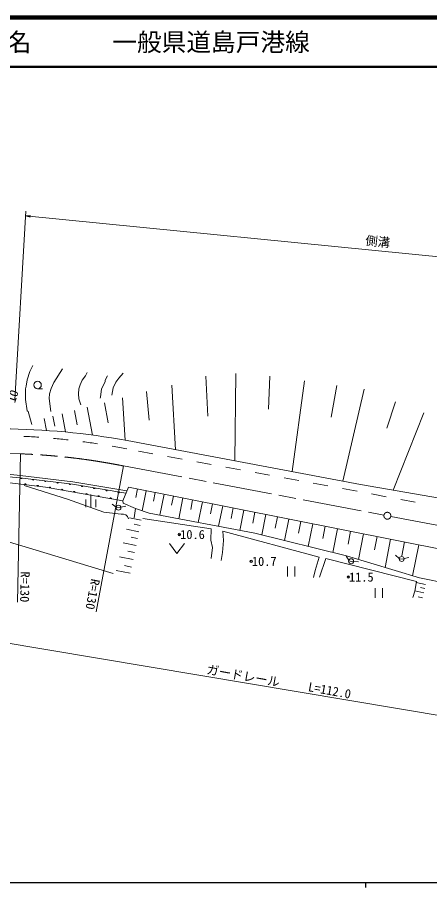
# Model space of a CAD drawing. Units: millimetres, scale not verified. Extents: x 40000 to 680000, y 20000 to 380000.
# Drawn here: x 197529 to 280994, y 204000 to 380000 of the extents above; entities that cross this region are included whole.
import ezdxf
from ezdxf.enums import TextEntityAlignment as Align

# ---------------------------------------------------------------- set-up
doc = ezdxf.new("R2010")
doc.units = ezdxf.units.MM
doc.header["$LTSCALE"] = 1000
doc.header["$PDMODE"] = 32
doc.header["$PDSIZE"] = 500
doc.linetypes.add('CHAIN', pattern=[18.5, 12, -1.5, 3.5, -1.5])
for name, color, linetype, lineweight in [('M-BGD', 7, 'Continuous', 13), ('M-BMK', 2, 'CHAIN', 13), ('M-STR-HTXT', 7, 'Continuous', 13), ('M-STR-STRC', 7, 'Continuous', 13), ('M-TTL', 2, 'Continuous', 140), ('M-TTL-BAND', 7, 'Continuous', 25), ('M-TTL-LINE', 7, 'Continuous', 50)]:
    doc.layers.add(name, color=color, linetype=linetype, lineweight=lineweight)
doc.layers.add('M-TTL-TXT', color=7, linetype='Continuous')
doc.styles.add('ＭＳ ゴシック', font='')
doc.styles.get('ＭＳ ゴシック').set_extended_font_data('MS Gothic')

# ---------------------------------------------------------------- blocks, each defined once
blk = doc.blocks.new('荒地')
at = {"color": 7, "linetype": 'Continuous', "lineweight": 13}
for p, q in [((0, 0), (0, 2.5)), ((-1, 1.5), (-1, 0)), ((1, 1.5), (1, 0))]:
    blk.add_line(p, q, dxfattribs=at)
blk = doc.blocks.new('田')
at = {"color": 7, "linetype": 'Continuous', "lineweight": 13}
for p, q in [((-0.75, 2), (-0.75, 0)), ((0.75, 0), (0.75, 2))]:
    blk.add_line(p, q, dxfattribs=at)
blk = doc.blocks.new('畑')
at = {"color": 7, "linetype": 'Continuous', "lineweight": 13}
for p, q in [((-1.5, 2), (0, 0)), ((0, 0), (1.5, 2))]:
    blk.add_line(p, q, dxfattribs=at)
blk = doc.blocks.new('電話柱1')
at = {"color": 7, "linetype": 'Continuous', "lineweight": 13}
for p, q in [((-1.203, 0.848), (-0.496, 0.14)), ((-0.516, 0.002), (0.484, 0.002)), ((1.475, 0.164), (0.478, 0.078))]:
    blk.add_line(p, q, dxfattribs=at)
blk.add_circle((-0.016, 0.002), 0.5, dxfattribs=at)
blk = doc.blocks.new('open_arrow')
at = {"color": 0, "linetype": 'Continuous', "lineweight": -2}
blk.add_lwpolyline([(7.5, 1.25), (0, 0), (7.5, -1.25)], dxfattribs=at)

msp = doc.modelspace()

# ---------------------------------------------------------------- linework, layer by layer
at = {"layer": 'M-BGD'}
for p, q in [((211651, 308159), (211312, 307481)), ((235678, 307450), (236084, 299378)), ((241762, 307951), (241575, 290316)), ((248668, 307443), (248378, 300752)), ((255673, 306468), (253170, 288144)), ((201621, 304903), (202621, 304903)), ((228789, 305644), (229563, 292567)), ((262178, 305580), (261037, 299175)), ((267772, 304815), (263429, 286222)), ((218791, 303023), (219357, 294478)), ((223704, 304311), (224196, 298569)), ((211660, 301153), (212705, 295526)), ((215164, 302072), (215925, 297974)), ((274086, 302279), (272309, 296921)), ((204729, 299336), (205104, 297315)), ((206574, 299820), (207256, 296147)), ((209073, 300475), (209609, 297589)), ((279823, 299992), (273605, 284396)), ((202946, 298869), (203394, 296458)), ((219735, 294408), (266975, 285558)), ((198035, 286883), (191641, 287489)), ((198088, 287381), (191670, 287989)), ((208690, 285602), (198035, 286883)), ((208762, 286097), (198088, 287381)), ((203226, 285016), (196026, 285888)), ((207676, 282547), (198927, 285317)), ((219503, 283744), (208690, 285602)), ((219697, 284218), (208762, 286097)), ((266975, 285558), (298017, 280119)), ((218889, 282243), (203226, 285016)), ((220011, 284982), (218889, 282243)), ((220011, 284982), (302870, 268566)), ((221837, 284621), (221499, 282914)), ((223590, 284273), (222787, 280223)), ((225408, 283913), (225055, 282132)), ((227233, 283551), (226398, 279333)), ((215006, 279946), (207676, 282547)), ((218889, 282243), (218980, 281734)), ((218980, 281734), (221470, 280661)), ((229127, 283176), (228759, 281319)), ((231028, 282800), (230198, 278610)), ((233000, 282409), (232616, 280471)), ((234980, 282017), (234155, 277856)), ((237033, 281610), (236633, 279588)), ((218519, 279541), (215006, 279946)), ((221470, 280661), (221179, 278771)), ((224197, 279752), (221470, 280661)), ((239095, 281201), (238277, 277071)), ((241234, 280777), (240816, 278669)), ((243381, 280352), (242569, 276253)), ((245609, 279911), (245173, 277712)), ((222608, 278313), (220200, 278810)), ((236760, 276568), (222948, 278662)), ((245578, 275680), (224197, 279752)), ((247845, 279468), (247024, 275324)), ((250165, 279008), (249710, 276714)), ((252494, 278547), (251631, 274190)), ((187277, 276444), (198454, 273123)), ((222122, 275956), (219642, 276468)), ((222391, 277258), (221186, 277506)), ((236760, 276568), (236726, 274271)), ((254910, 278068), (254436, 275676)), ((257335, 277587), (256428, 273010)), ((259851, 277089), (259357, 274595)), ((262377, 276588), (261425, 271780)), ((221840, 274592), (220564, 274855)), ((239124, 276095), (239259, 274170)), ((258614, 270860), (239124, 276095)), ((264195, 271098), (245578, 275680)), ((264997, 276069), (264482, 273468)), ((267628, 275548), (266603, 270375)), ((270357, 275007), (269820, 272295)), ((198454, 273123), (216898, 267549)), ((221557, 273220), (218929, 273762)), ((236726, 274271), (237030, 272785)), ((239259, 274170), (239090, 271772)), ((273097, 274465), (271967, 268763)), ((275939, 273902), (275379, 271074)), ((278792, 273336), (277554, 267084)), ((221260, 271782), (219908, 272061)), ((237030, 272785), (236760, 270556)), ((239090, 271772), (238786, 270150)), ((278958, 266662), (264195, 271098)), ((220962, 270336), (218178, 270911)), ((258614, 270860), (257804, 268157)), ((259999, 270589), (258682, 266772)), ((278326, 265899), (259999, 270589)), ((220390, 267565), (217526, 268156)), ((220649, 268820), (219217, 269116)), ((257804, 268157), (257466, 266705)), ((277999, 263971), (278326, 265899)), ((296375, 263099), (278958, 266662)), ((280184, 265269), (278292, 265694)), ((280014, 264515), (279152, 264708)), ((277563, 262662), (277999, 263971)), ((279806, 263585), (278005, 263989)), ((279586, 262607), (278669, 262812))]:
    msp.add_line(p, q, dxfattribs=at)
for points in [[(200644, 309598), (200051, 308413), (199543, 306719), (199289, 305449), (199205, 304857), (199205, 302740), (199543, 300454), (199713, 300285), (200475, 297660)], [(206655, 308921), (204877, 306127), (204369, 304941), (204031, 303841), (203946, 302909), (204285, 300285)], [(218932, 308074), (218085, 307058), (217493, 306211), (216900, 305111), (216646, 303587)], [(211312, 307481), (210635, 306635), (210211, 305703), (209957, 304857), (209873, 303841), (209957, 302825), (210381, 301639)], [(215799, 307481), (215291, 306635), (215291, 306296), (214529, 304857), (214360, 303163), (214275, 302994)]]:
    msp.add_lwpolyline(points, dxfattribs=at)
msp.add_circle((201621, 305653), 750, dxfattribs=at)
for centre, radius, start, end in [((193937, 154935), 141839, 79.52069, 89.75814), ((198252, 286857), 150, 173.14293, 353.14293), ((199163, 285508), 150, 353.08877, 173.08877), ((200735, 286559), 150, 173.14293, 353.14293), ((201645, 285207), 150, 353.08877, 173.08877), ((203217, 286260), 150, 173.14293, 353.14293), ((205699, 285962), 150, 173.14293, 353.14293), ((208181, 285663), 150, 173.14293, 353.14293), ((210649, 285266), 150, 170.24758, 350.24758), ((204119, 284858), 150, 349.96167, 169.96167), ((206581, 284422), 150, 349.96167, 169.96167), ((209043, 283986), 150, 349.96167, 169.96167), ((211504, 283550), 150, 349.96167, 169.96167), ((213112, 284842), 150, 170.24758, 350.24758), ((215576, 284419), 150, 170.24758, 350.24758), ((218040, 283995), 150, 170.24758, 350.24758), ((213966, 283115), 150, 349.96167, 169.96167), ((216428, 282679), 150, 349.96167, 169.96167), ((218779, 278264), 1303, 14.70311, 101.5153)]:
    msp.add_arc(centre, radius, start, end, dxfattribs=at)
for p in [(230333, 275414), (244858, 269976), (264518, 266801)]:
    msp.add_point(p, dxfattribs=at)
at = {"layer": 'M-BMK'}
for p, q in [((174568, 292236), (198177, 291730)), ((219017, 289278), (271753, 279336)), ((273129, 279077), (296313, 274706))]:
    msp.add_line(p, q, dxfattribs=at)
msp.add_circle((272441, 279206), 700, dxfattribs=at)
msp.add_arc((193452, 161816), 130000, 78.65902, 87.91723, dxfattribs=at)
at = {"layer": 'M-STR-HTXT'}
for p, q in [((197011, 302634), (199220, 340843)), ((199163, 339845), (338367, 326082)), ((197535, 261737), (198177, 291730)), ((213459, 259797), (219017, 289278)), ((303148, 235442), (190310, 254304))]:
    msp.add_line(p, q, dxfattribs=at)
at = {"layer": 'M-STR-STRC'}
for p, q in [((222037, 292282), (224987, 291740)), ((227938, 291198), (230889, 290656)), ((233839, 290113), (236790, 289571)), ((239741, 289029), (242691, 288487)), ((245642, 287945), (248592, 287403)), ((251543, 286861), (254494, 286319)), ((257444, 285777), (260395, 285235)), ((263346, 284693), (266296, 284151)), ((269247, 283609), (272197, 283067)), ((275148, 282525), (278099, 281983))]:
    msp.add_line(p, q, dxfattribs=at)
for start, end in [(86.04886, 87.26132), (83.62395, 84.83641), (81.19904, 82.41149), (78.77412, 79.98658)]:
    msp.add_arc((192086, 153658), 141768, start, end, dxfattribs=at)
at = {"layer": 'M-TTL'}
msp.add_line((680000, 380000), (40000, 380000), dxfattribs=at)
at = {"layer": 'M-TTL-BAND'}
for p, q in [((40000, 205000), (579000, 205000)), ((268000, 205000), (268000, 204000))]:
    msp.add_line(p, q, dxfattribs=at)
at = {"layer": 'M-TTL-LINE'}
msp.add_line((40000, 370000), (680000, 370000), dxfattribs=at)

# ---------------------------------------------------------------- block references
at = {"layer": 'M-BGD', "xscale": 1000, "yscale": 1000}
for name, p in [('荒地', (212384, 280977)), ('畑', (229838, 271596)), ('田', (252964, 266942)), ('田', (270709, 262578))]:
    msp.add_blockref(name, p, dxfattribs=at)
for p, rotation in [((218021, 280832), 4.95504), ((265109, 269996), 348.79342), ((275363, 270469), 4.95504)]:
    msp.add_blockref('電話柱1', p, dxfattribs=dict(at, rotation=rotation))
at = {"layer": 'M-STR-HTXT', "xscale": 133, "yscale": 133, "rotation": 354.4}
msp.add_blockref('open_arrow', (199163, 339845), dxfattribs=at)

# ---------------------------------------------------------------- texts
at = {"layer": 'M-BGD', "style": 'ＭＳ ゴシック'}
msp.add_text('10', height=1833, rotation=70.308, dxfattribs=at).set_placement((197949, 302903), align=Align.BOTTOM_CENTER)
for s, p in [('10.6', (230493, 275414)), ('10.7', (245018, 269976)), ('11.5', (264678, 266801))]:
    msp.add_text(s, height=1833, dxfattribs=at).set_placement(p, align=Align.MIDDLE_LEFT)
at = {"layer": 'M-STR-HTXT', "style": 'ＭＳ ゴシック'}
for s, rotation, p in [('側溝', 353.691, (270327, 333210)), ('ガードレール', 349.785, (242992, 245408)), ('L=112.0', 349.785, (260489, 242436))]:
    msp.add_text(s, height=1833, rotation=rotation, dxfattribs=at).set_placement(p, align=Align.BOTTOM_CENTER)
for rotation, p in [(268.773, (197535, 261737)), (259.324, (210770, 260540))]:
    msp.add_text('R=130', height=1833, rotation=rotation, dxfattribs=at).set_placement(p, align=Align.BOTTOM_RIGHT)
at = {"layer": 'M-TTL-TXT', "style": 'ＭＳ ゴシック'}
for s, p in [('路 線 名', (180380, 375000)), ('一般県道島戸港線', (216734, 375000))]:
    msp.add_text(s, height=3666, dxfattribs=at).set_placement(p, align=Align.MIDDLE_LEFT)

doc.saveas('drawing.dxf')
